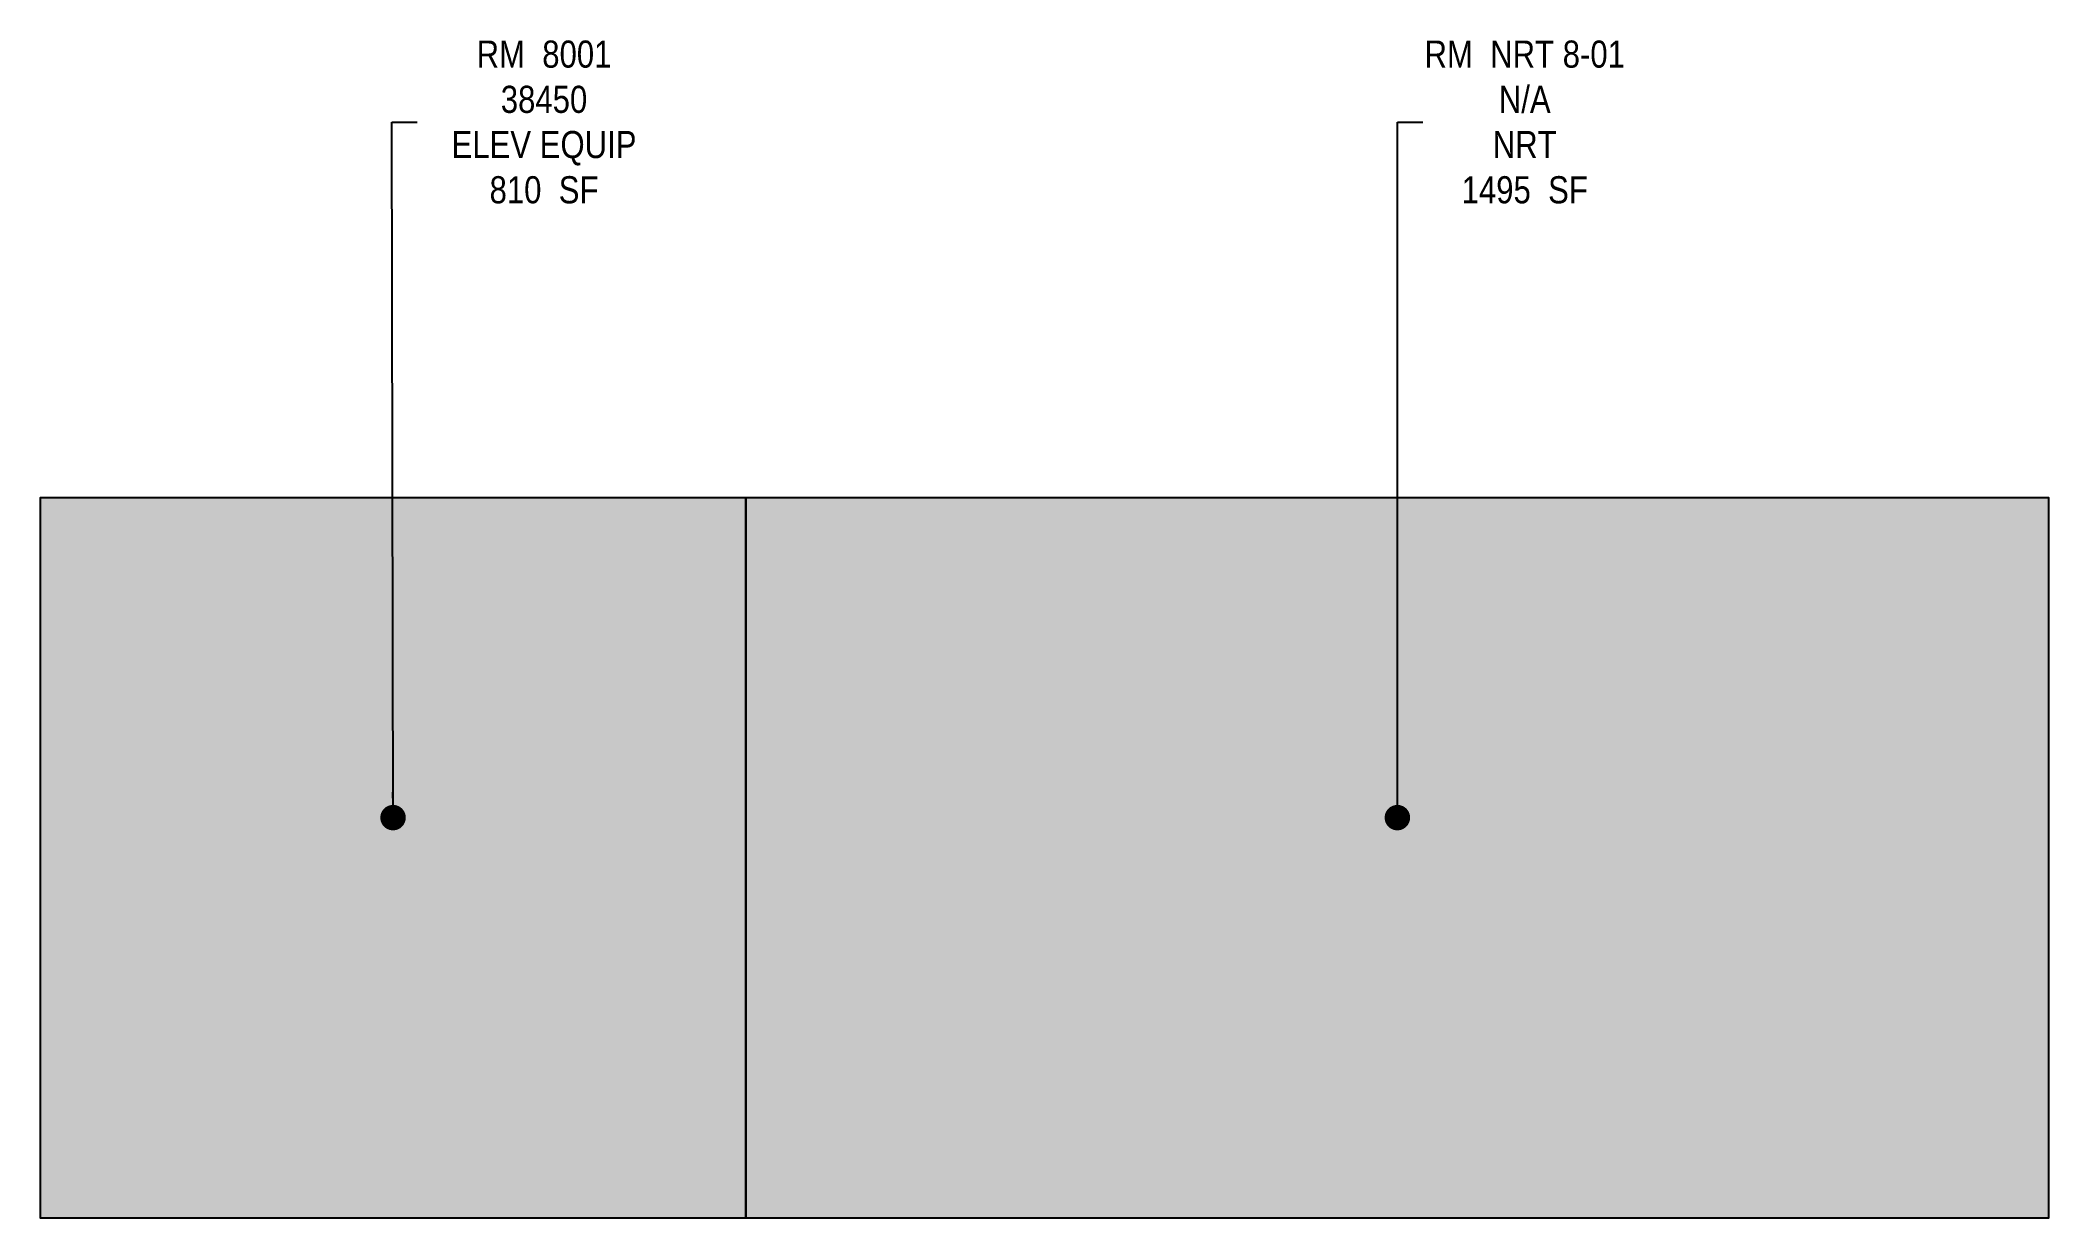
# Model space of a CAD drawing. Header units: inches. Extents: x 2627 to 6540, y 2985 to 3593.
# Drawn here: x 5578 to 6540, y 3028 to 3593 of the extents above.
import ezdxf

# ---------------------------------------------------------------- set-up
doc = ezdxf.new("R2010")
doc.units = ezdxf.units.IN
doc.header["$MEASUREMENT"] = 0
for name, color, linetype in [('0-LABEL', 3, 'Continuous'), ('1-NRT', 200, 'Continuous'), ('1-NRT-PTN', 253, 'Continuous'), ('4-OCC', 6, 'Continuous'), ('4-OCC-PTN', 95, 'Continuous')]:
    doc.layers.add(name, color=color, linetype=linetype)
doc.styles.add('ArialN', font='ARIALN.TTF')
doc.dimstyles.new('AB-195', dxfattribs={"dimscale": 195, "dimtxt": 0.070312, "dimasz": 0.0625, "dimexe": 0.0625, "dimexo": 0.125, "dimgap": 0.25, "dimtad": 0, "dimdec": 4, "dimrnd": 0.0625, "dimzin": 0, "dimdsep": 46, "dimlunit": 4, "dimtxsty": 'ArialN', "dimblk": 'ARCHTICK', "dimcen": 0.0625, "dimclrd": 256, "dimclre": 256, "dimclrt": 256, "dimadec": 0, "dimazin": 0, "dimtfac": 1, "dimtdec": 4, "dimtofl": 0, "dimtmove": 2, "dimatfit": 3, "dimldrblk": 'DOT', "dimfxl": 0, "dimfrac": 2, "dimtolj": 1, "dimtzin": 0, "dimlwd": -1, "dimlwe": -1, "dimarcsym": 0})

# ---------------------------------------------------------------- blocks, each defined once
blk = doc.blocks.new('_ArchTick')
at = {"const_width": 0.15}
blk.add_lwpolyline([(-0.5, -0.5), (0.5, 0.5)], dxfattribs=at)
blk = doc.blocks.new('_Dot')
at = {"lineweight": -2}
blk.add_line((-0.5, 0), (-1, 0), dxfattribs=at)
at = {"const_width": 0.5}
blk.add_lwpolyline([(-0.25, 0, 1), (0.25, 0, 1)], format="xyb", close=True, dxfattribs=at)

msp = doc.modelspace()

# ---------------------------------------------------------------- hatches: boundary and pattern name
at = {"layer": '1-NRT-PTN'}
msp.add_hatch(color=256, dxfattribs=at).paths.add_polyline_path([(5915.5, 3373.5), (5915.5, 3028.5), (6101, 3028.5), (6539.5, 3028.5), (6539.5, 3373.5)])
at = {"layer": '4-OCC-PTN'}
msp.add_hatch(color=55, dxfattribs=at).paths.add_polyline_path([(5915.5, 3373.5), (5577.5, 3373.5), (5577.5, 3028.5), (5915.5, 3028.5)])

# ---------------------------------------------------------------- linework, layer by layer
at = {"layer": '1-NRT'}
msp.add_lwpolyline([(5915.5, 3373.5), (5915.5, 3028.5), (6101, 3028.5), (6539.5, 3028.5), (6539.5, 3373.5)], close=True, dxfattribs=at)
at = {"layer": '4-OCC'}
msp.add_lwpolyline([(5915.5, 3373.5), (5577.5, 3373.5), (5577.5, 3028.5), (5915.5, 3028.5), (5915.5, 3373.5)], dxfattribs=at)

# ---------------------------------------------------------------- texts
at = {"layer": '0-LABEL', "char_height": 13, "attachment_point": 5, "style": 'ArialN'}
for s, insert in [('RM  8001\\P38450\\PELEV EQUIP\\P810  SF', (5818.81, 3553.61)), ('RM  NRT 8-01\\PN/A\\PNRT\\P1495  SF', (6288.5, 3553.61))]:
    msp.add_mtext(s, dxfattribs=dict(at, insert=insert))

# ---------------------------------------------------------------- leaders
at = {"layer": '0-LABEL', "annotation_type": 0, "has_hookline": 1, "hookline_direction": 0}
for points, text_width in [([(5746.5, 3220.3), (5745.88, 3553.61), (5758.06, 3553.61)], 86.73), ([(6227.5, 3220.3), (6227.56, 3553.61), (6239.75, 3553.61)], 92.07)]:
    msp.add_leader(points, dimstyle='AB-195', dxfattribs=dict(at, text_width=text_width))

doc.saveas('drawing.dxf')
